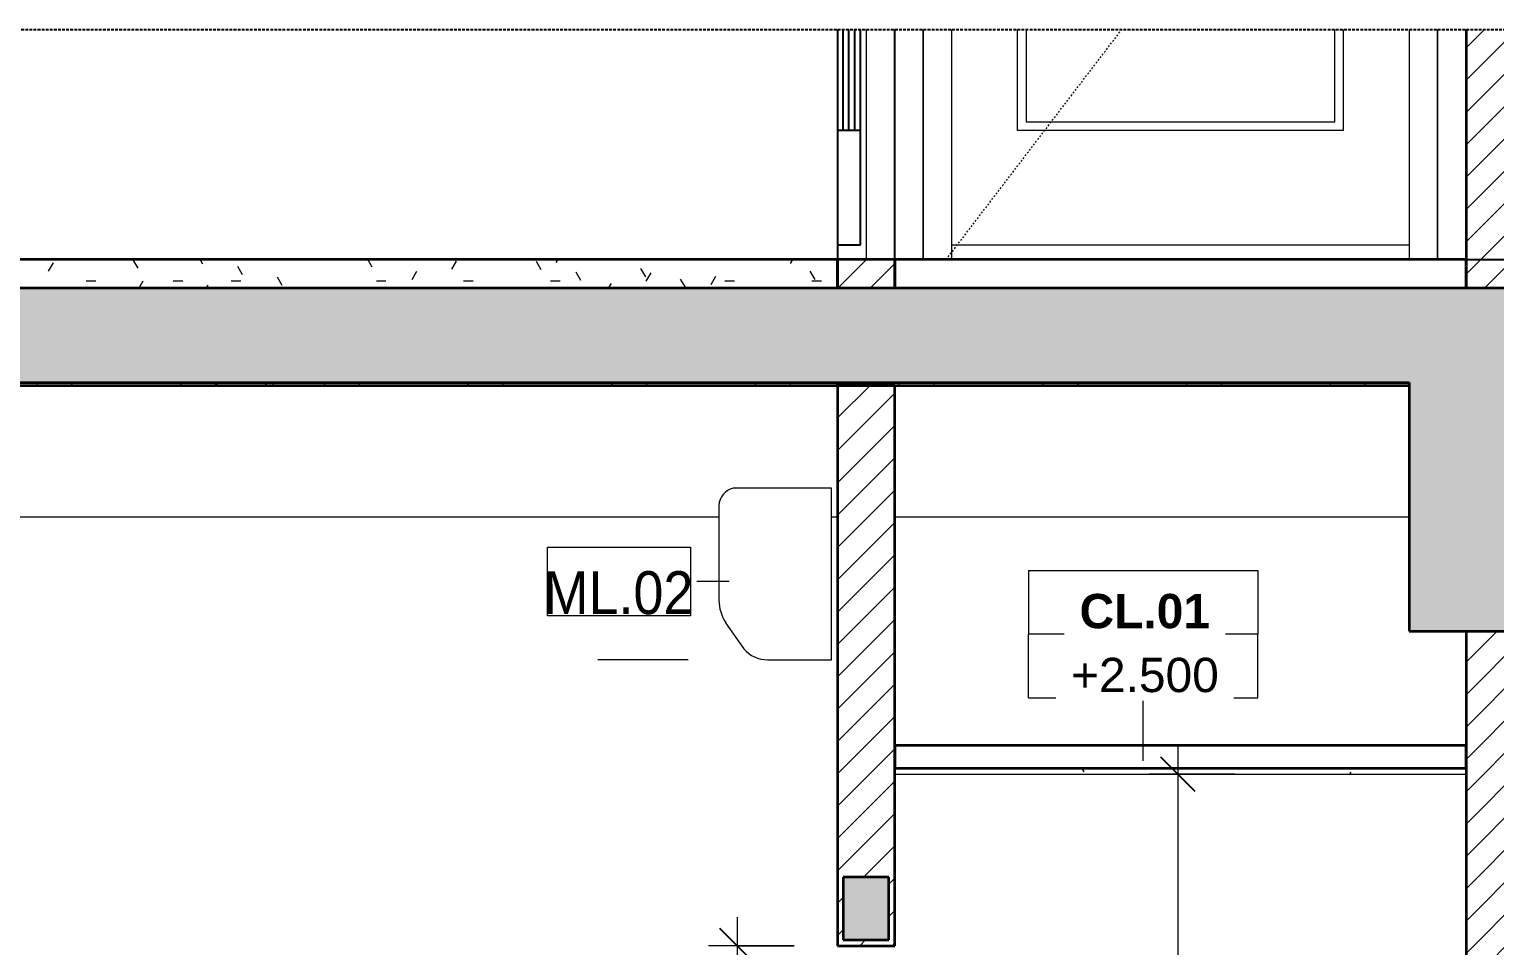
# Model space of a CAD drawing. Header units: millimetres. Extents: x 31444 to 224909, y 392 to 78637.
# Drawn here: x 62891 to 65456, y 4400 to 6003 of the extents above; entities that cross this region are included whole.
import ezdxf

# ---------------------------------------------------------------- set-up
doc = ezdxf.new("R2010")
doc.units = ezdxf.units.MM
for name, pattern in [('Centre', [31.75, 6.35, -4.7625, 15.875, -4.7625]), ('Dash', [6, 3, -3]), ('Hidden', [7.14375, 4.7625, -2.38125]), ('IMPORT-CENTER _2_', [40.64, 25.4, -5.08, 5.08, -5.08])]:
    doc.linetypes.add(name, pattern=pattern)
for name, color, linetype, lineweight in [('0-4', 90, 'Continuous', 5), ('A-ANNO-DIMS', 211, 'Continuous', 9), ('A-ANNO-DIMS-50', 211, 'Continuous', 9), ('A-CLNG-1', 250, 'Continuous', 35), ('A-CLNG-FNSH-1', 7, 'Continuous', 18), ('A-CLNG-IDEN', 151, 'Continuous', 9), ('A-CLNG-PATT-1', 7, 'Continuous', 18), ('A-DETL-GENF', 92, 'Continuous', 18), ('A-DETL-GENF-4', 9, 'Continuous', 18), ('A-DETL-GENF-5', 92, 'Hidden', 25), ('A-DETL-GENF-HDLN-1', 7, 'Dash', 18), ('A-DETL-MEDM', 33, 'Continuous', 35), ('A-DOOR', 31, 'Continuous', 18), ('A-DOOR-3', 7, 'Continuous', 18), ('A-DOOR-4', 50, 'Continuous', 25), ('A-FLOR-FNSH-1', 250, 'Continuous', 35), ('A-FLOR-LEVL-2', 51, 'Centre', 9), ('A-FLOR-PATT-1', 253, 'Continuous', 18), ('A-FLOR-PATT-3', 67, 'Continuous', 18), ('A-WALL-2', 250, 'Continuous', 35), ('A-WALL-3', 7, 'Continuous', 18), ('A-WALL-PATT-1', 9, 'Continuous', 18), ('G-IMPT', 8, 'Continuous', 18), ('G-IMPT-5', 8, 'IMPORT-CENTER _2_', 18), ('M-EQPM', 50, 'Continuous', 18), ('M-EQPM-2', 7, 'Continuous', 18), ('M-EQPM-4', 50, 'Continuous', 25), ('M-EQPM-IDEN', 50, 'Continuous', 9), ('S-BEAM-1', 7, 'Continuous', 18)]:
    doc.layers.add(name, color=color, linetype=linetype, lineweight=lineweight)
doc.styles.add('Arial_1', font='arial.ttf', dxfattribs={"width": 0.9, "height": 75})
doc.styles.add('Arial_2', font='arial.ttf', dxfattribs={"height": 60})
doc.styles.add('Arial_B_3', font='arialbd.ttf', dxfattribs={"height": 60})
doc.styles.add('UTM Avo', font='', dxfattribs={"width": 0.9, "height": 125})
doc.styles.get('UTM Avo').set_extended_font_data('UTM Avo')
doc.dimstyles.new('1_Dim_chi_tiet_2_5', dxfattribs={"dimscale": 304.8, "dimtxt": 124.912619, "dimasz": 0.19685, "dimexe": 0.164042, "dimexo": 0.0625, "dimgap": 0.016404, "dimtad": 1, "dimdec": 0, "dimrnd": 5, "dimzin": 0, "dimdsep": 46, "dimtxsty": 'UTM Avo', "dimblk1": 'OBLIQUE', "dimblk2": 'OBLIQUE', "dimsah": 1, "dimcen": 0.09, "dimdle": 0.164042, "dimazin": 0, "dimtfac": 1, "dimtdec": 4, "dimtix": 1, "dimtmove": 0, "dimatfit": 3, "dimfxl": 0.328084, "dimfxlon": 1, "dimtvp": 1, "dimtolj": 1, "dimtzin": 0, "dimarcsym": 2})
pattern_1 = [(50, (37692.33, 15875), (364.368, -31.878), [38.1, -419.1]), (355, (37692.33, 15875), (-70.486, 382.113), [30.48, -335.28]), (100.451, (37722.7, 15872.34), (293.885, 350.233), [32.38, -356.18]), (46.184, (37692.33, 15976.6), (542.158, -84.086), [57.15, -628.65]), (96.636, (37737.5, 15969.6), (474.805, 494.855), [48.57, -534.27]), (351.184, (37692.33, 15976.6), (474.81, 494.85), [45.72, -502.92]), (21, (37743.13, 15951.2), (303.2285, -204.5305), [38.1, -419.1]), (326, (37743.13, 15951.2), (123.604, 368.376), [30.48, -335.28]), (71.451, (37768.4, 15934.16), (426.834, 163.843), [32.38, -356.18]), (37.5, (37692.33, 15875), (6.1766, 169.1102), [3.353, -327.863, 3.353, -337.007, -336.55]), (37.5, (37692.33, 15875), (6.1766, 169.1102), [-671.576, 3.353, -333.197]), (7.5, (37692.33, 15875), (133.639, 200.3615), [3.353, -190.703, 3.353, -320.243, -128.27]), (7.5, (37692.33, 15875), (133.639, 200.3615), [-517.652, 3.353, -124.917]), (327.5, (37579.05, 15875), (271.1818, -11.4584), [3.353, -123.647, 3.353, -392.887, -525.78]), (327.5, (37579.05, 15875), (271.1818, -11.4584), [-523.24, 3.353, -522.427]), (317.5, (37528.25, 15875), (296.2585, 50.853), [3.353, -161.747, 3.353, -259.791, -373.38]), (317.5, (37528.25, 15875), (296.2585, 50.853), [-428.244, 3.353, -370.027]), (45, (37692.33, 15875), (-125.7236, 125.7236), []), (45, (37692.33, 16065.5), (-125.7236, 125.7236), [])]
pattern_2 = [(45, (37692.334, 15875), (-28.28427, 28.28427), [])]

# ---------------------------------------------------------------- blocks, each defined once
blk = doc.blocks.new('NCV_TKTC_KET CAU_rvt-3-TKCS_CĂN HỘ LOẠI 3 - MẶT CẮT 2')
at = {"layer": 'A-FLOR-PATT-1'}
h = blk.add_hatch(dxfattribs=at)
h.set_pattern_fill('FP_3', color=256, style=0, pattern_type=2)
h.set_pattern_definition(pattern_1)
h.paths.add_polyline_path([(37946.6, 5380), (37952.6, 5380), (37952.6, 5385), (33952.6, 5385), (33952.6, 5380), (37697.2, 5380)])
h = blk.add_hatch(dxfattribs=at)
h.set_pattern_fill('FP_3', color=256, style=0, pattern_type=2)
h.set_pattern_definition(pattern_1)
h.paths.add_polyline_path([(37946.6, 5380), (37952.6, 5380), (37952.6, 5385), (33952.6, 5385), (33952.6, 5380), (37697.2, 5380)])
at = {"layer": 'A-FLOR-FNSH-1'}
blk.add_line((33952.6, 5380), (37952.6, 5380), dxfattribs=at)
at = {"layer": 'S-BEAM-1'}
for p, q in [((33952.6, 5150), (36744.9, 5150)), ((36942.2, 5150), (36952.6, 5150)), ((37052.6, 5150), (37952.6, 5150))]:
    blk.add_line(p, q, dxfattribs=at)
blk = doc.blocks.new('DOOR_CW_01 CANH MO-PANEL KINH - DIW_01-900x2200-CỬA GỖ VÂN LAMINATE-553393-TKCS_CĂN HỘ LOẠI 3 - MẶT CẮT 2')
at = {"layer": 'A-DOOR-3'}
for p, q in [((36952.6, 6002.7), (36952.6, 5600)), ((37002.6, 6002.7), (37002.6, 5600)), ((37052.6, 6002.7), (37052.6, 5600))]:
    blk.add_line(p, q, dxfattribs=at)
at = {"layer": 'A-DOOR-4'}
for p, q in [((36952.6, 6002.7), (36952.6, 5600)), ((36952.6, 6002.7), (36952.6, 5600)), ((36962.6, 5826), (36962.6, 6002.7)), ((36972.6, 5826), (36972.6, 6002.7)), ((36982.6, 5826), (36982.6, 6002.7)), ((36992.6, 5626), (36992.6, 6002.7)), ((37052.6, 5600), (37052.6, 6002.7)), ((37052.6, 5600), (37052.6, 6002.7)), ((36992.6, 5826), (36952.6, 5826)), ((36952.6, 5626), (36992.6, 5626))]:
    blk.add_line(p, q, dxfattribs=at)
blk = doc.blocks.new('DOOR_CW_01 CANH MO-PANEL KINH - DIG_01-900x2200-CỬA NHÔM KÍNH-901215-TKCS_CĂN HỘ LOẠI 3 - MẶT CẮT 2')
at = {"layer": 'A-DETL-GENF-HDLN-1'}
blk.add_line((37142.6, 5600), (37450.2, 6002.7), dxfattribs=at)
at = {"layer": 'A-DOOR-3'}
for p, q in [((37102.6, 6002.7), (37102.6, 5600)), ((37152.6, 5600), (37152.6, 6002.7)), ((37267.6, 5826), (37267.6, 6002.7)), ((37282.6, 6002.7), (37282.6, 5841)), ((37822.6, 5841), (37822.6, 6002.7)), ((37837.6, 6002.7), (37837.6, 5826)), ((37952.6, 6002.7), (37952.6, 5600)), ((38002.6, 5600), (38002.6, 6002.7)), ((37837.6, 5826), (37267.6, 5826)), ((37282.6, 5841), (37822.6, 5841)), ((37152.6, 5626), (37952.6, 5626))]:
    blk.add_line(p, q, dxfattribs=at)
blk = doc.blocks.new('NCV_TKTC_TANG 2_rvt-3-TKCS_CĂN HỘ LOẠI 3 - MẶT CẮT 2')
at = {"layer": 'A-FLOR-PATT-3'}
h = blk.add_hatch(dxfattribs=at)
h.set_pattern_fill('FP_5', color=256, style=0, pattern_type=2)
h.set_pattern_definition([(0, (37692.334, 15875), (203.2, 50.8), [16.764, -135.636, 16.764, -135.636, -812.8]), (0, (37692.334, 15875), (203.2, 50.8), [-304.8, 16.764, -288.036, 16.764, -135.636, -355.6]), (0, (37692.334, 15875), (203.2, 50.8), [-762, 16.764, -84.836, 16.764, -237.236]), (120, (37768.534, 15900.4), (-145.5941, 150.57636), [16.764, -135.636, 16.764, -135.636, -812.8]), (120, (37768.534, 15900.4), (-145.5941, 150.57636), [-304.8, 16.764, -288.036, 16.764, -135.636, -355.6]), (120, (37768.534, 15900.4), (-145.5941, 150.57636), [-762, 16.764, -84.836, 16.764, -237.236]), (240, (37793.934, 16002), (-57.6059, -201.37636), [16.764, -135.636, 16.764, -135.636, -812.8]), (240, (37793.934, 16002), (-57.6059, -201.37636), [-304.8, 16.764, -288.036, 16.764, -135.636, -355.6]), (240, (37793.934, 16002), (-57.6059, -201.37636), [-762, 16.764, -84.836, 16.764, -237.236])])
h.paths.add_polyline_path([(36952.6, 5550), (36952.6, 5600), (33852.6, 5600), (33852.6, 5550), (35693.8, 5550)])
at = {"layer": 'A-WALL-PATT-1'}
h = blk.add_hatch(dxfattribs=at)
h.set_pattern_fill('FP_7', color=256, style=0, pattern_type=2)
h.set_pattern_definition(pattern_2)
h.paths.add_polyline_path([(38152.6, 5550), (38152.6, 6002.7), (38052.6, 6002.7), (38052.6, 5550), (38122, 5550)])
h = blk.add_hatch(dxfattribs=at)
h.set_pattern_fill('FP_7', color=256, style=0, pattern_type=2)
h.set_pattern_definition(pattern_2)
h.paths.add_polyline_path([(37052.6, 5550), (37052.2, 5600), (36952.6, 5600), (36952.6, 5550), (37052.2, 5550)])
at = {"layer": 'A-FLOR-FNSH-1'}
for p, q in [((36952.6, 5600), (33852.6, 5600)), ((36952.6, 5550), (36952.6, 5600)), ((37052.6, 5600), (36952.6, 5600)), ((36952.6, 5600), (36952.6, 5550)), ((38052.6, 5600), (37052.6, 5600)), ((37052.6, 5600), (37052.6, 5550)), ((37052.6, 5550), (37052.6, 5600)), ((38052.6, 5550), (38052.6, 5600))]:
    blk.add_line(p, q, dxfattribs=at)
at = {"layer": 'A-WALL-2'}
for p, q in [((38052.6, 6002.7), (38052.6, 5550)), ((36952.6, 5600), (36952.6, 5550)), ((37052.6, 5600), (36952.6, 5600)), ((37052.6, 5550), (37052.6, 5600))]:
    blk.add_line(p, q, dxfattribs=at)
at = {"layer": 'A-WALL-3'}
for p, q in [((37102.6, 5700), (37102.6, 6002.7)), ((38002.6, 6002.7), (38002.6, 5700)), ((37102.6, 5600), (37102.6, 5700)), ((38002.6, 5700), (38002.6, 5600))]:
    blk.add_line(p, q, dxfattribs=at)
at = {"layer": 'A-DOOR'}
for name in ['DOOR_CW_01 CANH MO-PANEL KINH - DIW_01-900x2200-CỬA GỖ VÂN LAMINATE-553393-TKCS_CĂN HỘ LOẠI 3 - MẶT CẮT 2', 'DOOR_CW_01 CANH MO-PANEL KINH - DIG_01-900x2200-CỬA NHÔM KÍNH-901215-TKCS_CĂN HỘ LOẠI 3 - MẶT CẮT 2']:
    blk.add_blockref(name, (0, 0), dxfattribs=at)
blk = doc.blocks.new('Air_Conditioner_on_wall_20381 - Air_Conditioner_on_wall_20381-806652-TKCS_CĂN HỘ LOẠI 3 - MẶT CẮT 2')
at = {"layer": 'M-EQPM-2'}
for p, q in [((36942.2, 5200), (36770, 5200)), ((36942.2, 4900), (36942.2, 5200)), ((36744.9, 5170), (36744.9, 5004.1)), ((36756.8, 4964.8), (36788.8, 4919.1)), ((36563.1, 4900), (36533.1, 4900)), ((36563.1, 4900), (36533.1, 4900)), ((36691.3, 4900), (36533.1, 4900)), ((36563.1, 4900), (36533.1, 4900)), ((36563.1, 4900), (36533.1, 4900)), ((36691.3, 4900), (36533.1, 4900)), ((36563.1, 4900), (36533.1, 4900)), ((36563.1, 4900), (36533.1, 4900)), ((36691.3, 4900), (36533.1, 4900)), ((36563.1, 4900), (36533.1, 4900)), ((36563.1, 4900), (36533.1, 4900)), ((36691.3, 4900), (36533.1, 4900)), ((36829.9, 4900), (36942.2, 4900))]:
    blk.add_line(p, q, dxfattribs=at)
for centre, radius, start, end in [((36777.9, 5167.8), 33.1, 103.7944, 176.2056), ((36824.1, 5006.8), 79.3, 181.9739, 211.9739), ((36829.9, 4953.6), 53.6, 220.0167, 269.9833)]:
    blk.add_arc(centre, radius, start, end, dxfattribs=at)
blk = doc.blocks.new('NCV_TKTC_TANG 1_rvt-3-TKCS_CĂN HỘ LOẠI 3 - MẶT CẮT 2')
at = {"layer": 'A-CLNG-PATT-1'}
h = blk.add_hatch(dxfattribs=at)
h.set_pattern_fill('FP_4', color=256, style=0, pattern_type=2)
h.set_pattern_definition([(0, (37692.33, 15875), (406.4, 101.6), [16.764, -288.036, 16.764, -288.036, -1625.6]), (0, (37692.33, 15875), (406.4, 101.6), [-609.6, 16.764, -592.836, 16.764, -288.036, -711.2]), (0, (37692.33, 15875), (406.4, 101.6), [-1524, 16.764, -186.436, 16.764, -491.236]), (120, (37844.73, 15925.8), (-291.1882, 301.1527), [16.764, -288.036, 16.764, -288.036, -1625.6]), (120, (37844.73, 15925.8), (-291.1882, 301.1527), [-609.6, 16.764, -592.836, 16.764, -288.036, -711.2]), (120, (37844.73, 15925.8), (-291.1882, 301.1527), [-1524, 16.764, -186.436, 16.764, -491.236]), (240, (37895.53, 16129), (-115.2118, -402.7527), [16.764, -288.036, 16.764, -288.036, -1625.6]), (240, (37895.53, 16129), (-115.2118, -402.7527), [-609.6, 16.764, -592.836, 16.764, -288.036, -711.2]), (240, (37895.53, 16129), (-115.2118, -402.7527), [-1524, 16.764, -186.436, 16.764, -491.236])])
h.paths.add_polyline_path([(38002.6, 4700), (38052.6, 4700), (38052.6, 4710), (37052.6, 4710), (37052.6, 4700), (37952.6, 4700)])
at = {"layer": 'A-WALL-PATT-1'}
h = blk.add_hatch(dxfattribs=at)
h.set_pattern_fill('FP_7', color=256, style=0, pattern_type=2)
h.set_pattern_definition(pattern_2)
h.paths.add_polyline_path([(37002.6, 2150), (37052.6, 2150), (37052.2, 2200), (36952.6, 2200), (36952.6, 2150), (36957.1, 2150)])
h.paths.add_polyline_path([(36952.6, 4400), (37052.6, 4400), (37052.6, 5380), (36952.6, 5380), (36952.6, 5032.3)])
h.paths.add_polyline_path([(37029.4, 4410), (36962.6, 4410), (36962.6, 4520), (37042.6, 4520), (37042.6, 4410)])
h = blk.add_hatch(dxfattribs=at)
h.set_pattern_fill('FP_7', color=256, style=0, pattern_type=2)
h.set_pattern_definition(pattern_2)
h.paths.add_polyline_path([(38152.6, 2150), (38152.6, 4950), (38052.6, 4950), (38052.6, 2150)])
at = {"layer": 'A-CLNG-1'}
for p, q in [((36952.6, 5380), (36952.6, 5385)), ((33952.6, 5380), (36952.6, 5380)), ((38052.6, 4750), (37052.6, 4750)), ((37052.6, 4750), (37052.6, 4710)), ((38052.6, 4710), (38052.6, 4750)), ((38052.6, 4710), (37052.6, 4710))]:
    blk.add_line(p, q, dxfattribs=at)
at = {"layer": 'A-CLNG-FNSH-1'}
for p, q in [((37052.6, 4710), (37052.6, 4700)), ((37052.6, 4700), (38052.6, 4700)), ((38052.6, 4700), (38052.6, 4710))]:
    blk.add_line(p, q, dxfattribs=at)
at = {"layer": 'A-WALL-2'}
for p, q in [((36952.6, 5380), (36952.6, 4400)), ((37052.6, 5380), (36952.6, 5380)), ((37052.6, 4400), (37052.6, 5380)), ((38052.6, 4950), (38052.6, 2150)), ((36952.6, 4400), (37052.6, 4400))]:
    blk.add_line(p, q, dxfattribs=at)
at = {"layer": 'M-EQPM'}
blk.add_blockref('Air_Conditioner_on_wall_20381 - Air_Conditioner_on_wall_20381-806652-TKCS_CĂN HỘ LOẠI 3 - MẶT CẮT 2', (0, 0), dxfattribs=at)
blk = doc.blocks.new('TKTC_XREF_251221_MB TANG 2-7 - TKTC_XREF_260130_MB TANG 2-5_dwg_$cc-4746798-TKCS_CĂN HỘ LOẠI 3 - MẶT CẮT 2')
at = {"layer": 'G-IMPT-5'}
for p, q in [((37553.2, 5600), (37432.1, 5600)), ((37493, 5600), (37492.2, 5600))]:
    blk.add_line(p, q, dxfattribs=at)
at = {"layer": 'M-EQPM'}
for p, q in [((37537.6, 5600), (37447.6, 5600)), ((37447.6, 5600), (37492.6, 5600)), ((37492.3, 5600), (37492.3, 5600)), ((37492.6, 5600), (37537.6, 5600))]:
    blk.add_line(p, q, dxfattribs=at)
blk = doc.blocks.new('TKTC_XREF_251221_MB TANG 2-7 - TKTC_XREF_260130_MB TANG 2-5_dwg_CUM U_DN100-V52-TKCS_CĂN HỘ LOẠI 3 - MẶT CẮT 2')
at = {"layer": 'G-IMPT'}
for p, q in [((37438.5, 5600), (37437, 5600)), ((37437, 5600), (37449.1, 5600)), ((37438.5, 5600), (37440.8, 5600)), ((37447.6, 5600), (37438.5, 5600)), ((37439.6, 5600), (37446.5, 5600)), ((37548.8, 5600), (37439.9, 5600)), ((37440.8, 5600), (37445.3, 5600)), ((37441, 5600), (37441.8, 5600)), ((37441, 5600), (37445.1, 5600)), ((37441.8, 5600), (37444.3, 5600)), ((37441.8, 5600), (37444.3, 5600)), ((37441.8, 5600), (37444.3, 5600)), ((37444.3, 5600), (37445.1, 5600)), ((37445.3, 5600), (37447.6, 5600)), ((37542.5, 5600), (37446.2, 5600)), ((37446.2, 5600), (37449.4, 5600)), ((37449.1, 5600), (37447.6, 5600)), ((37539.4, 5600), (37449.4, 5600)), ((37542.5, 5600), (37539.4, 5600)), ((37541.1, 5600), (37539.6, 5600)), ((37539.6, 5600), (37551.7, 5600)), ((37541.1, 5600), (37543.4, 5600)), ((37550.2, 5600), (37541.1, 5600)), ((37542.3, 5600), (37549.1, 5600)), ((37543.4, 5600), (37547.9, 5600)), ((37543.7, 5600), (37544.4, 5600)), ((37543.7, 5600), (37547.7, 5600)), ((37544.4, 5600), (37546.9, 5600)), ((37544.4, 5600), (37546.9, 5600)), ((37544.4, 5600), (37546.9, 5600)), ((37546.9, 5600), (37547.7, 5600)), ((37547.9, 5600), (37550.2, 5600)), ((37551.7, 5600), (37550.2, 5600))]:
    blk.add_line(p, q, dxfattribs=at)
blk = doc.blocks.new('TKTC_XREF_251221_MB TANG 2-7 - TKTC_XREF_260130_MB TANG 2-5_dwg_THU NUOC - THU NUOC-444531-TKCS_MB TẦNG 1-4746810-TKCS_CĂN HỘ LOẠI 3 - MẶT CẮT 2')
at = {"layer": 'G-IMPT'}
for p, q in [((36628.7, 5600), (36478.7, 5600)), ((36478.7, 5600), (36628.7, 5600)), ((36603.7, 5600), (36503.7, 5600)), ((36503.7, 5600), (36603.7, 5600)), ((36598.7, 5600), (36508.7, 5600)), ((36508.7, 5600), (36598.7, 5600)), ((36508.7, 5600), (36598.7, 5600)), ((36598.7, 5600), (36508.7, 5600)), ((36521.6, 5600), (36521.6, 5600)), ((36521.6, 5600), (36521.6, 5600)), ((36521.6, 5600), (36521.6, 5600)), ((36521.6, 5600), (36545.7, 5600)), ((36545.7, 5600), (36521.6, 5600)), ((36585.8, 5600), (36521.6, 5600)), ((36521.6, 5600), (36585.8, 5600)), ((36585.8, 5600), (36521.6, 5600)), ((36521.6, 5600), (36585.8, 5600)), ((36533.9, 5600), (36533.9, 5600)), ((36533.9, 5600), (36533.9, 5600)), ((36573.4, 5600), (36533.9, 5600)), ((36533.9, 5600), (36573.4, 5600)), ((36573.4, 5600), (36533.9, 5600)), ((36533.9, 5600), (36573.4, 5600)), ((36543.9, 5600), (36543.9, 5600)), ((36543.9, 5600), (36543.9, 5600)), ((36563.5, 5600), (36543.9, 5600)), ((36543.9, 5600), (36563.5, 5600)), ((36563.5, 5600), (36543.9, 5600)), ((36543.9, 5600), (36563.5, 5600)), ((36585.8, 5600), (36561.7, 5600)), ((36561.7, 5600), (36585.8, 5600)), ((36563.5, 5600), (36563.5, 5600)), ((36563.5, 5600), (36563.5, 5600)), ((36573.4, 5600), (36573.4, 5600)), ((36573.4, 5600), (36573.4, 5600)), ((36585.8, 5600), (36585.8, 5600)), ((36585.8, 5600), (36585.8, 5600)), ((36585.8, 5600), (36585.8, 5600))]:
    blk.add_line(p, q, dxfattribs=at)
blk = doc.blocks.new('TKTC_XREF_251221_MB TANG 2-7 - TKTC_XREF_260130_MB TANG 2-5_dwg_$cc-V53-TKCS_CĂN HỘ LOẠI 3 - MẶT CẮT 2')
at = {"layer": 'G-IMPT-5'}
for p, q in [((37554.2, 5600), (37433.1, 5600)), ((37494.1, 5600), (37493.3, 5600))]:
    blk.add_line(p, q, dxfattribs=at)
at = {"layer": 'M-EQPM'}
for p, q in [((37538.7, 5600), (37448.7, 5600)), ((37448.7, 5600), (37493.7, 5600)), ((37493.4, 5600), (37493.4, 5600)), ((37493.7, 5600), (37538.7, 5600))]:
    blk.add_line(p, q, dxfattribs=at)
blk = doc.blocks.new('TKTC_XREF_251221_MB TANG 2-7 - TKTC_XREF_260130_MB TANG 2-5_dwg_CUM U_DN100-V54-TKCS_CĂN HỘ LOẠI 3 - MẶT CẮT 2')
at = {"layer": 'G-IMPT'}
for p, q in [((37439.6, 5600), (37438.1, 5600)), ((37438.1, 5600), (37450.2, 5600)), ((37439.6, 5600), (37441.9, 5600)), ((37448.7, 5600), (37439.6, 5600)), ((37440.7, 5600), (37447.5, 5600)), ((37549.9, 5600), (37441, 5600)), ((37441.9, 5600), (37446.4, 5600)), ((37442.1, 5600), (37442.9, 5600)), ((37442.1, 5600), (37446.2, 5600)), ((37442.9, 5600), (37445.4, 5600)), ((37442.9, 5600), (37445.4, 5600)), ((37442.9, 5600), (37445.4, 5600)), ((37445.4, 5600), (37446.2, 5600)), ((37446.4, 5600), (37448.7, 5600)), ((37543.6, 5600), (37447.3, 5600)), ((37447.3, 5600), (37450.5, 5600)), ((37450.2, 5600), (37448.7, 5600)), ((37540.5, 5600), (37450.5, 5600)), ((37543.6, 5600), (37540.5, 5600)), ((37542.2, 5600), (37540.7, 5600)), ((37540.7, 5600), (37552.8, 5600)), ((37542.2, 5600), (37544.5, 5600)), ((37551.3, 5600), (37542.2, 5600)), ((37543.4, 5600), (37550.2, 5600)), ((37544.5, 5600), (37549, 5600)), ((37544.7, 5600), (37545.5, 5600)), ((37544.7, 5600), (37548.8, 5600)), ((37545.5, 5600), (37548, 5600)), ((37545.5, 5600), (37548, 5600)), ((37545.5, 5600), (37548, 5600)), ((37548, 5600), (37548.8, 5600)), ((37549, 5600), (37551.3, 5600)), ((37552.8, 5600), (37551.3, 5600))]:
    blk.add_line(p, q, dxfattribs=at)
blk = doc.blocks.new('TKTC_XREF_251221_MB TANG 2-7 - TKTC_XREF_260130_MB TANG 2-5_dwg_THU NUOC - THU NUOC-444531-TKCS_MB TẦNG 1-4746804-TKCS_CĂN HỘ LOẠI 3 - MẶT CẮT 2')
at = {"layer": 'G-IMPT'}
for p, q in [((34278.6, 5600), (34128.6, 5600)), ((34128.6, 5600), (34278.6, 5600)), ((34253.6, 5600), (34153.6, 5600)), ((34153.6, 5600), (34253.6, 5600)), ((34248.6, 5600), (34158.6, 5600)), ((34158.6, 5600), (34248.6, 5600)), ((34158.6, 5600), (34248.6, 5600)), ((34248.6, 5600), (34158.6, 5600)), ((34171.5, 5600), (34171.5, 5600)), ((34171.5, 5600), (34171.5, 5600)), ((34171.5, 5600), (34171.5, 5600)), ((34171.5, 5600), (34195.6, 5600)), ((34195.6, 5600), (34171.5, 5600)), ((34235.7, 5600), (34171.5, 5600)), ((34171.5, 5600), (34235.7, 5600)), ((34235.7, 5600), (34171.5, 5600)), ((34171.5, 5600), (34235.7, 5600)), ((34183.8, 5600), (34183.8, 5600)), ((34183.8, 5600), (34183.8, 5600)), ((34223.3, 5600), (34183.8, 5600)), ((34183.8, 5600), (34223.3, 5600)), ((34223.3, 5600), (34183.8, 5600)), ((34183.8, 5600), (34223.3, 5600)), ((34193.8, 5600), (34193.8, 5600)), ((34193.8, 5600), (34193.8, 5600)), ((34213.4, 5600), (34193.8, 5600)), ((34193.8, 5600), (34213.4, 5600)), ((34213.4, 5600), (34193.8, 5600)), ((34193.8, 5600), (34213.4, 5600)), ((34235.7, 5600), (34211.6, 5600)), ((34211.6, 5600), (34235.7, 5600)), ((34213.4, 5600), (34213.4, 5600)), ((34213.4, 5600), (34213.4, 5600)), ((34223.3, 5600), (34223.3, 5600)), ((34223.3, 5600), (34223.3, 5600)), ((34235.7, 5600), (34235.7, 5600)), ((34235.7, 5600), (34235.7, 5600)), ((34235.7, 5600), (34235.7, 5600))]:
    blk.add_line(p, q, dxfattribs=at)
blk = doc.blocks.new('TKTC_XREF_251221_MB TANG 2-7 - TKTC_XREF_260130_MB TANG 2-5_dwg_CUM U_DN100-V55-TKCS_CĂN HỘ LOẠI 3 - MẶT CẮT 2')
at = {"layer": 'G-IMPT'}
for p, q in [((37834.5, 5600), (37836.8, 5600)), ((37835.6, 5600), (37842.5, 5600)), ((37835.9, 5600), (37836.3, 5600)), ((37945.2, 5600), (37836.3, 5600)), ((37836.8, 5600), (37841.3, 5600)), ((37836.8, 5600), (37836.8, 5600)), ((37837, 5600), (37837.8, 5600)), ((37837.8, 5600), (37840.3, 5600)), ((37837.8, 5600), (37840.3, 5600)), ((37837.8, 5600), (37840.3, 5600)), ((37840.3, 5600), (37841.1, 5600)), ((37841.3, 5600), (37843.6, 5600)), ((37841.4, 5600), (37841.3, 5600)), ((37938.9, 5600), (37842.6, 5600)), ((37935.7, 5600), (37845.7, 5600)), ((37937.1, 5600), (37939.4, 5600)), ((37938.3, 5600), (37945.1, 5600)), ((37939.4, 5600), (37944, 5600)), ((37939.4, 5600), (37939.4, 5600)), ((37939.6, 5600), (37940.4, 5600)), ((37940.4, 5600), (37942.9, 5600)), ((37940.4, 5600), (37942.9, 5600)), ((37940.4, 5600), (37942.9, 5600)), ((37942.9, 5600), (37943.7, 5600)), ((37944, 5600), (37946.2, 5600)), ((37944, 5600), (37944, 5600)), ((37944.9, 5600), (37945.2, 5600))]:
    blk.add_line(p, q, dxfattribs=at)
at = {"layer": 'G-IMPT', "flags": 128}
for points in [[(37834.5, 5600), (37833, 5600), (37833, 5600), (37845.2, 5600), (37845.2, 5600), (37843.6, 5600)], [(37843.6, 5600), (37843.6, 5600), (37834.5, 5600), (37834.5, 5600)], [(37837, 5600), (37837, 5600), (37841.1, 5600), (37841.1, 5600)], [(37842.3, 5600), (37842.6, 5600), (37845.7, 5600)], [(37938.6, 5600), (37938.9, 5600), (37935.7, 5600)], [(37937.2, 5600), (37935.7, 5600), (37935.7, 5600), (37947.8, 5600), (37947.8, 5600), (37946.3, 5600)], [(37946.2, 5600), (37946.3, 5600), (37937.2, 5600), (37937.1, 5600)], [(37939.7, 5600), (37939.6, 5600), (37943.7, 5600), (37943.7, 5600)]]:
    blk.add_lwpolyline(points, dxfattribs=at)
blk = doc.blocks.new('TKTC_XREF_251221_MB TANG 2-7 - TKTC_XREF_251221_MB TANG 2-7-2039446-TKCS_CĂN HỘ LOẠI 3 - MẶT CẮT 2')
at = {"layer": 'M-EQPM'}
for p, q in [((37553.6, 5600), (37434, 5600)), ((37434, 5600), (37553.6, 5600)), ((37435, 5600), (37554.6, 5600)), ((37554.6, 5600), (37435, 5600)), ((37435, 5600), (37554.6, 5600)), ((37436.1, 5600), (37555.7, 5600)), ((37552.6, 5600), (37436.8, 5600)), ((37436.8, 5600), (37552.6, 5600)), ((37552.6, 5600), (37436.8, 5600)), ((37436.8, 5600), (37552.6, 5600)), ((37554.6, 5600), (37436.8, 5600)), ((37553.6, 5600), (37437.8, 5600)), ((37437.8, 5600), (37553.6, 5600)), ((37553.6, 5600), (37437.8, 5600)), ((37437.8, 5600), (37553.6, 5600)), ((37555.7, 5600), (37437.8, 5600)), ((37952.6, 5600), (37832.9, 5600)), ((37832.9, 5600), (37833.2, 5600)), ((37953.3, 5600), (37832.9, 5600)), ((37832.9, 5600), (37953.3, 5600)), ((37833.2, 5600), (37953, 5600)), ((37953, 5600), (37952.6, 5600))]:
    blk.add_line(p, q, dxfattribs=at)
at = {"layer": 'M-EQPM-4'}
blk.add_line((33652.6, 5600), (42889.4, 5600), dxfattribs=at)
for name, p in [('TKTC_XREF_251221_MB TANG 2-7 - TKTC_XREF_260130_MB TANG 2-5_dwg_THU NUOC - THU NUOC-444531-TKCS_MB TẦNG 1-4746804-TKCS_CĂN HỘ LOẠI 3 - MẶT CẮT 2', (2349.1, 0)), ('TKTC_XREF_251221_MB TANG 2-7 - TKTC_XREF_260130_MB TANG 2-5_dwg_THU NUOC - THU NUOC-444531-TKCS_MB TẦNG 1-4746810-TKCS_CĂN HỘ LOẠI 3 - MẶT CẮT 2', (0, 0)), ('TKTC_XREF_251221_MB TANG 2-7 - TKTC_XREF_260130_MB TANG 2-5_dwg_THU NUOC - THU NUOC-444531-TKCS_MB TẦNG 1-4746810-TKCS_CĂN HỘ LOẠI 3 - MẶT CẮT 2', (0, 0)), ('TKTC_XREF_251221_MB TANG 2-7 - TKTC_XREF_260130_MB TANG 2-5_dwg_THU NUOC - THU NUOC-444531-TKCS_MB TẦNG 1-4746810-TKCS_CĂN HỘ LOẠI 3 - MẶT CẮT 2', (0, 0)), ('TKTC_XREF_251221_MB TANG 2-7 - TKTC_XREF_260130_MB TANG 2-5_dwg_THU NUOC - THU NUOC-444531-TKCS_MB TẦNG 1-4746804-TKCS_CĂN HỘ LOẠI 3 - MẶT CẮT 2', (2350.1, 0)), ('TKTC_XREF_251221_MB TANG 2-7 - TKTC_XREF_260130_MB TANG 2-5_dwg_$cc-4746798-TKCS_CĂN HỘ LOẠI 3 - MẶT CẮT 2', (-1, 0)), ('TKTC_XREF_251221_MB TANG 2-7 - TKTC_XREF_260130_MB TANG 2-5_dwg_$cc-4746798-TKCS_CĂN HỘ LOẠI 3 - MẶT CẮT 2', (0, 0)), ('TKTC_XREF_251221_MB TANG 2-7 - TKTC_XREF_260130_MB TANG 2-5_dwg_$cc-4746798-TKCS_CĂN HỘ LOẠI 3 - MẶT CẮT 2', (0, 0)), ('TKTC_XREF_251221_MB TANG 2-7 - TKTC_XREF_260130_MB TANG 2-5_dwg_$cc-V53-TKCS_CĂN HỘ LOẠI 3 - MẶT CẮT 2', (0, 0)), ('TKTC_XREF_251221_MB TANG 2-7 - TKTC_XREF_260130_MB TANG 2-5_dwg_CUM U_DN100-V52-TKCS_CĂN HỘ LOẠI 3 - MẶT CẮT 2', (-1, 0)), ('TKTC_XREF_251221_MB TANG 2-7 - TKTC_XREF_260130_MB TANG 2-5_dwg_CUM U_DN100-V52-TKCS_CĂN HỘ LOẠI 3 - MẶT CẮT 2', (0, 0)), ('TKTC_XREF_251221_MB TANG 2-7 - TKTC_XREF_260130_MB TANG 2-5_dwg_CUM U_DN100-V52-TKCS_CĂN HỘ LOẠI 3 - MẶT CẮT 2', (0, 0)), ('TKTC_XREF_251221_MB TANG 2-7 - TKTC_XREF_260130_MB TANG 2-5_dwg_CUM U_DN100-V54-TKCS_CĂN HỘ LOẠI 3 - MẶT CẮT 2', (0, 0)), ('TKTC_XREF_251221_MB TANG 2-7 - TKTC_XREF_260130_MB TANG 2-5_dwg_$cc-V53-TKCS_CĂN HỘ LOẠI 3 - MẶT CẮT 2', (397.1, 0)), ('TKTC_XREF_251221_MB TANG 2-7 - TKTC_XREF_260130_MB TANG 2-5_dwg_CUM U_DN100-V55-TKCS_CĂN HỘ LOẠI 3 - MẶT CẮT 2', (0, 0))]:
    blk.add_blockref(name, p)
blk = doc.blocks.new('BORDER VIEW - BORDER VIEW-3699857-TKCS_CĂN HỘ LOẠI 3 - MẶT CẮT 2')
at = {"layer": 'A-DETL-GENF-5'}
blk.add_line((33302.6, 6002.7), (42739.4, 6002.7), dxfattribs=at)
blk = doc.blocks.new('DIMBLOCK85-TKCS_CĂN HỘ LOẠI 3 - MẶT CẮT 2')
at = {"layer": 'A-ANNO-DIMS-50'}
for p, q in [((64901.3, 4750), (64901.3, 2150)), ((65001.3, 4700), (64851.3, 4700)), ((64901.3, 4700), (65001.3, 4700)), ((65001.3, 2200), (64851.3, 2200)), ((64901.3, 2200), (65001.3, 2200))]:
    blk.add_line(p, q, dxfattribs=at)
at = {"layer": 'A-ANNO-DIMS-50', "lineweight": 25}
for p, q in [((64901.3, 4700), (64871.3, 4730)), ((64901.3, 4700), (64931.3, 4670)), ((64901.3, 2200), (64871.3, 2230)), ((64901.3, 2200), (64931.3, 2170))]:
    blk.add_line(p, q, dxfattribs=at)
at = {"layer": 'A-ANNO-DIMS-50', "color": 0, "insert": (64739, 3278.8), "char_height": 125, "width": 410.824, "attachment_point": 1, "rotation": 90, "line_spacing_factor": 1.110334, "style": 'UTM Avo'}
blk.add_mtext('2500', dxfattribs=at)
blk = doc.blocks.new('_Oblique')
at = {"color": 0, "linetype": 'ByBlock', "lineweight": -2}
blk.add_line((-0.5, -0.5), (0.5, 0.5), dxfattribs=at)
blk = doc.blocks.new('DIMBLOCK86-TKCS_CĂN HỘ LOẠI 3 - MẶT CẮT 2')
at = {"layer": 'A-ANNO-DIMS-50'}
for p, q in [((64130, 4450), (64130, 2150)), ((64230, 4400), (64080, 4400)), ((64130, 4400), (64230, 4400)), ((64230, 2200), (64080, 2200)), ((64130, 2200), (64230, 2200))]:
    blk.add_line(p, q, dxfattribs=at)
at = {"layer": 'A-ANNO-DIMS-50', "lineweight": 25}
for p, q in [((64130, 4400), (64100, 4430)), ((64130, 4400), (64160, 4370)), ((64130, 2200), (64100, 2230)), ((64130, 2200), (64160, 2170))]:
    blk.add_line(p, q, dxfattribs=at)
at = {"layer": 'A-ANNO-DIMS-50', "color": 0, "insert": (63967.6, 3128.8), "char_height": 125, "width": 410.824, "attachment_point": 1, "rotation": 90, "line_spacing_factor": 1.110334, "style": 'UTM Avo'}
blk.add_mtext('2200', dxfattribs=at)
blk = doc.blocks.new('M_ME Tag - Boxed-4073756-TKCS_CĂN HỘ LOẠI 3 - MẶT CẮT 2')
at = {"layer": 'M-EQPM-IDEN'}
for p, q in [((36445, 4976.8), (36445, 5096.8)), ((36445, 5096.8), (36695, 5096.8)), ((36695, 5096.8), (36695, 4976.8)), ((36695, 4976.8), (36445, 4976.8))]:
    blk.add_line(p, q, dxfattribs=at)
blk = doc.blocks.new('M_Ceiling Tag w Height - M_Ceiling Tag w Height-4076435-TKCS_CĂN HỘ LOẠI 3 - MẶT CẮT 2')
at = {"layer": 'A-CLNG-IDEN'}
for p, q in [((37286.9, 5056), (37286.9, 4944.8)), ((37286.9, 5056), (37688.1, 5056)), ((37688.1, 5056), (37688.1, 4944.8)), ((37286.9, 4833.5), (37286.9, 4944.8)), ((37688.1, 4944.8), (37286.9, 4944.8)), ((37688.1, 4833.5), (37688.1, 4944.8)), ((37286.9, 4833.5), (37688.1, 4833.5))]:
    blk.add_line(p, q, dxfattribs=at)

msp = doc.modelspace()

# ---------------------------------------------------------------- hatches: boundary and pattern name
at = {"layer": 'A-DETL-GENF-4'}
h = msp.add_hatch(dxfattribs=at)
h.set_pattern_fill('FP_3', color=256, style=0, pattern_type=2)
h.set_pattern_definition([(50, (65045.5, 15875), (364.368, -31.878), [38.1, -419.1]), (355, (65045.5, 15875), (-70.486, 382.113), [30.48, -335.28]), (100.451, (65075.88, 15872.34), (293.885, 350.233), [32.38, -356.18]), (46.184, (65045.5, 15976.6), (542.158, -84.086), [57.15, -628.65]), (96.636, (65090.7, 15969.6), (474.805, 494.855), [48.57, -534.27]), (351.184, (65045.5, 15976.6), (474.81, 494.85), [45.72, -502.92]), (21, (65096.3, 15951.2), (303.2285, -204.5305), [38.1, -419.1]), (326, (65096.3, 15951.2), (123.604, 368.376), [30.48, -335.28]), (71.451, (65121.58, 15934.16), (426.834, 163.843), [32.38, -356.18]), (37.5, (65045.51, 15875), (6.1766, 169.1102), [3.353, -327.863, 3.353, -337.007, -336.55]), (37.5, (65045.51, 15875), (6.1766, 169.1102), [-671.576, 3.353, -333.197]), (7.5, (65045.51, 15875), (133.6389, 200.3615), [3.353, -190.703, 3.353, -320.243, -128.27]), (7.5, (65045.51, 15875), (133.6389, 200.3615), [-517.652, 3.353, -124.917]), (327.5, (64932.23, 15875), (271.1818, -11.4584), [3.353, -123.647, 3.353, -392.887, -525.78]), (327.5, (64932.23, 15875), (271.1818, -11.4584), [-523.24, 3.353, -522.427]), (317.5, (64881.43, 15875), (296.2585, 50.853), [3.353, -161.747, 3.353, -259.791, -373.38]), (317.5, (64881.43, 15875), (296.2585, 50.853), [-428.244, 3.353, -370.027]), (45, (65045.51, 15875), (-125.7236, 125.7236), []), (45, (65045.51, 16065.5), (-125.7236, 125.7236), [])])
h.paths.add_polyline_path([(61005.7, 1550), (61305.7, 1550), (61305.7, 1980), (65305.8, 1980), (65305.8, 1550), (65605.8, 1550), (65605.8, 1930), (69205.7, 1930), (69205.7, 1700), (69405.7, 1700), (69405.8, 1960), (70242.6, 1960), (70242.6, 2130), (69405.8, 2130), (69405.7, 2100), (65505.7, 2100), (65505.7, 2150), (61005.7, 2150), (61005.7, 1930)])
h.paths.add_polyline_path([(64382.6, 4410), (64395.7, 4410), (64395.7, 4520), (64315.7, 4520), (64315.7, 4410)])
h.paths.add_polyline_path([(61205.7, 4950), (61305.7, 4950), (61305.7, 5385), (65305.8, 5385), (65305.8, 4950), (65605.8, 4950), (65605.8, 5330), (69205.7, 5330), (69205.8, 5100), (69405.7, 5100), (69405.8, 5360), (70242.6, 5360), (70242.6, 5530), (69405.8, 5530), (69405.7, 5500), (65505.7, 5500), (65505.7, 5550), (61005.7, 5550), (61005.7, 4950), (61152.4, 4950)])

# ---------------------------------------------------------------- linework, layer by layer
at = {"layer": 'A-CLNG-IDEN'}
msp.add_line((64840.7, 4723.1), (64840.7, 4833.5), dxfattribs=at)
at = {"layer": 'A-DETL-MEDM'}
for p, q in [((65505.7, 5550), (61005.7, 5550)), ((61305.7, 5385), (65305.8, 5385)), ((65305.8, 5385), (65305.8, 4950)), ((65305.8, 4950), (65605.8, 4950)), ((64395.7, 4520), (64315.7, 4520)), ((64315.7, 4520), (64315.7, 4410)), ((64395.7, 4410), (64395.7, 4520)), ((64315.7, 4410), (64395.7, 4410))]:
    msp.add_line(p, q, dxfattribs=at)
at = {"layer": 'A-FLOR-LEVL-2'}
msp.add_line((59943.6, 5600), (71157.6, 5600), dxfattribs=at)
at = {"layer": 'M-EQPM-IDEN'}
msp.add_line((64116.1, 5036.8), (64059.6, 5036.8), dxfattribs=at)

# ---------------------------------------------------------------- block references
at = {"layer": '0-4'}
for name in ['NCV_TKTC_TANG 2_rvt-3-TKCS_CĂN HỘ LOẠI 3 - MẶT CẮT 2', 'NCV_TKTC_TANG 1_rvt-3-TKCS_CĂN HỘ LOẠI 3 - MẶT CẮT 2', 'NCV_TKTC_KET CAU_rvt-3-TKCS_CĂN HỘ LOẠI 3 - MẶT CẮT 2']:
    msp.add_blockref(name, (27353.2, 0), dxfattribs=at)
at = {"layer": 'A-CLNG-IDEN'}
msp.add_blockref('M_Ceiling Tag w Height - M_Ceiling Tag w Height-4076435-TKCS_CĂN HỘ LOẠI 3 - MẶT CẮT 2', (27353.2, 0), dxfattribs=at)
at = {"layer": 'A-DETL-GENF'}
msp.add_blockref('BORDER VIEW - BORDER VIEW-3699857-TKCS_CĂN HỘ LOẠI 3 - MẶT CẮT 2', (27353.2, 0), dxfattribs=at)
at = {"layer": 'M-EQPM'}
msp.add_blockref('TKTC_XREF_251221_MB TANG 2-7 - TKTC_XREF_251221_MB TANG 2-7-2039446-TKCS_CĂN HỘ LOẠI 3 - MẶT CẮT 2', (27353.2, 0), dxfattribs=at)
at = {"layer": 'M-EQPM-IDEN'}
msp.add_blockref('M_ME Tag - Boxed-4073756-TKCS_CĂN HỘ LOẠI 3 - MẶT CẮT 2', (27353.2, 0), dxfattribs=at)

# ---------------------------------------------------------------- texts
at = {"layer": 'M-EQPM-IDEN', "insert": (63922.5, 5016.9), "char_height": 75, "width": 270.9, "attachment_point": 5, "line_spacing_factor": 0.936439, "style": 'Arial_1'}
msp.add_mtext('\\pt22.5,45,67.5,90,112.5,135,157.5,180,202.5,225,247.5,270,292.5,315,337.5,360,382.5,405,427.5,450,472.5,495,517.5,540,562.5,585,607.5,630,652.5,675,697.5,720;ML.02', dxfattribs=at)

# ---------------------------------------------------------------- dimensions: what is measured, and where the dimension line sits
at = {"layer": 'A-ANNO-DIMS'}
for base, p1, p2, override, picture, middle in [((64901.3, 2200), (65001.3, 4700), (65001.3, 2200), {"dimpost": '<>', "dimfxl": 2500}, 'DIMBLOCK85-TKCS_CĂN HỘ LOẠI 3 - MẶT CẮT 2', (64831.7, 3450)), ((64130, 2200), (64230, 4400), (64230, 2200), {"dimpost": '<>', "dimfxl": 2200}, 'DIMBLOCK86-TKCS_CĂN HỘ LOẠI 3 - MẶT CẮT 2', (64060.3, 3300))]:
    dim = msp.add_linear_dim(base=base, p1=p1, p2=p2, angle=90, dimstyle='1_Dim_chi_tiet_2_5', override=override, dxfattribs=at)
    dim.commit()
    dim.dimension.update_dxf_attribs({"geometry": picture, "text_midpoint": middle})

# ---------------------------------------------------------------- next in the draw order: texts
at = {"layer": 'A-CLNG-IDEN', "char_height": 60, "attachment_point": 5, "line_spacing_factor": 0.936439, "bg_fill": 3, "box_fill_scale": 1.25, "bg_fill_color": 256, "bg_fill_true_color": 13158600, "bg_fill_transparency": 0}
for s, insert, width, style in [('\\pt634.9998,1270.0002,1905,2539.9998,3175.0002,3810,4444.9998,5080.0002,5715,6349.9998,6985.0002,7620,8254.9998,8890.0002,9525,10159.9998,10795.0002,11430,12064.9998,12700.0002,13335,13969.9998,14605.0002,15240,15874.9998,16510.0002,17145,17779.9998,18415.0002,19050,19684.9998,20320.0002;CL.01', (64843.4, 4984.8), 251.5, 'Arial_B_3'), ('\\pt634.9998,1270.0002,1905,2539.9998,3175.0002,3810,4444.9998,5080.0002,5715,6349.9998,6985.0002,7620,8254.9998,8890.0002,9525,10159.9998,10795.0002,11430,12064.9998,12700.0002,13335,13969.9998,14605.0002,15240,15874.9998,16510.0002,17145,17779.9998,18415.0002,19050,19684.9998,20320.0002;+2.500', (64843.7, 4873.1), 281, 'Arial_2')]:
    msp.add_mtext(s, dxfattribs=dict(at, insert=insert, width=width, style=style))

doc.saveas('drawing.dxf')
